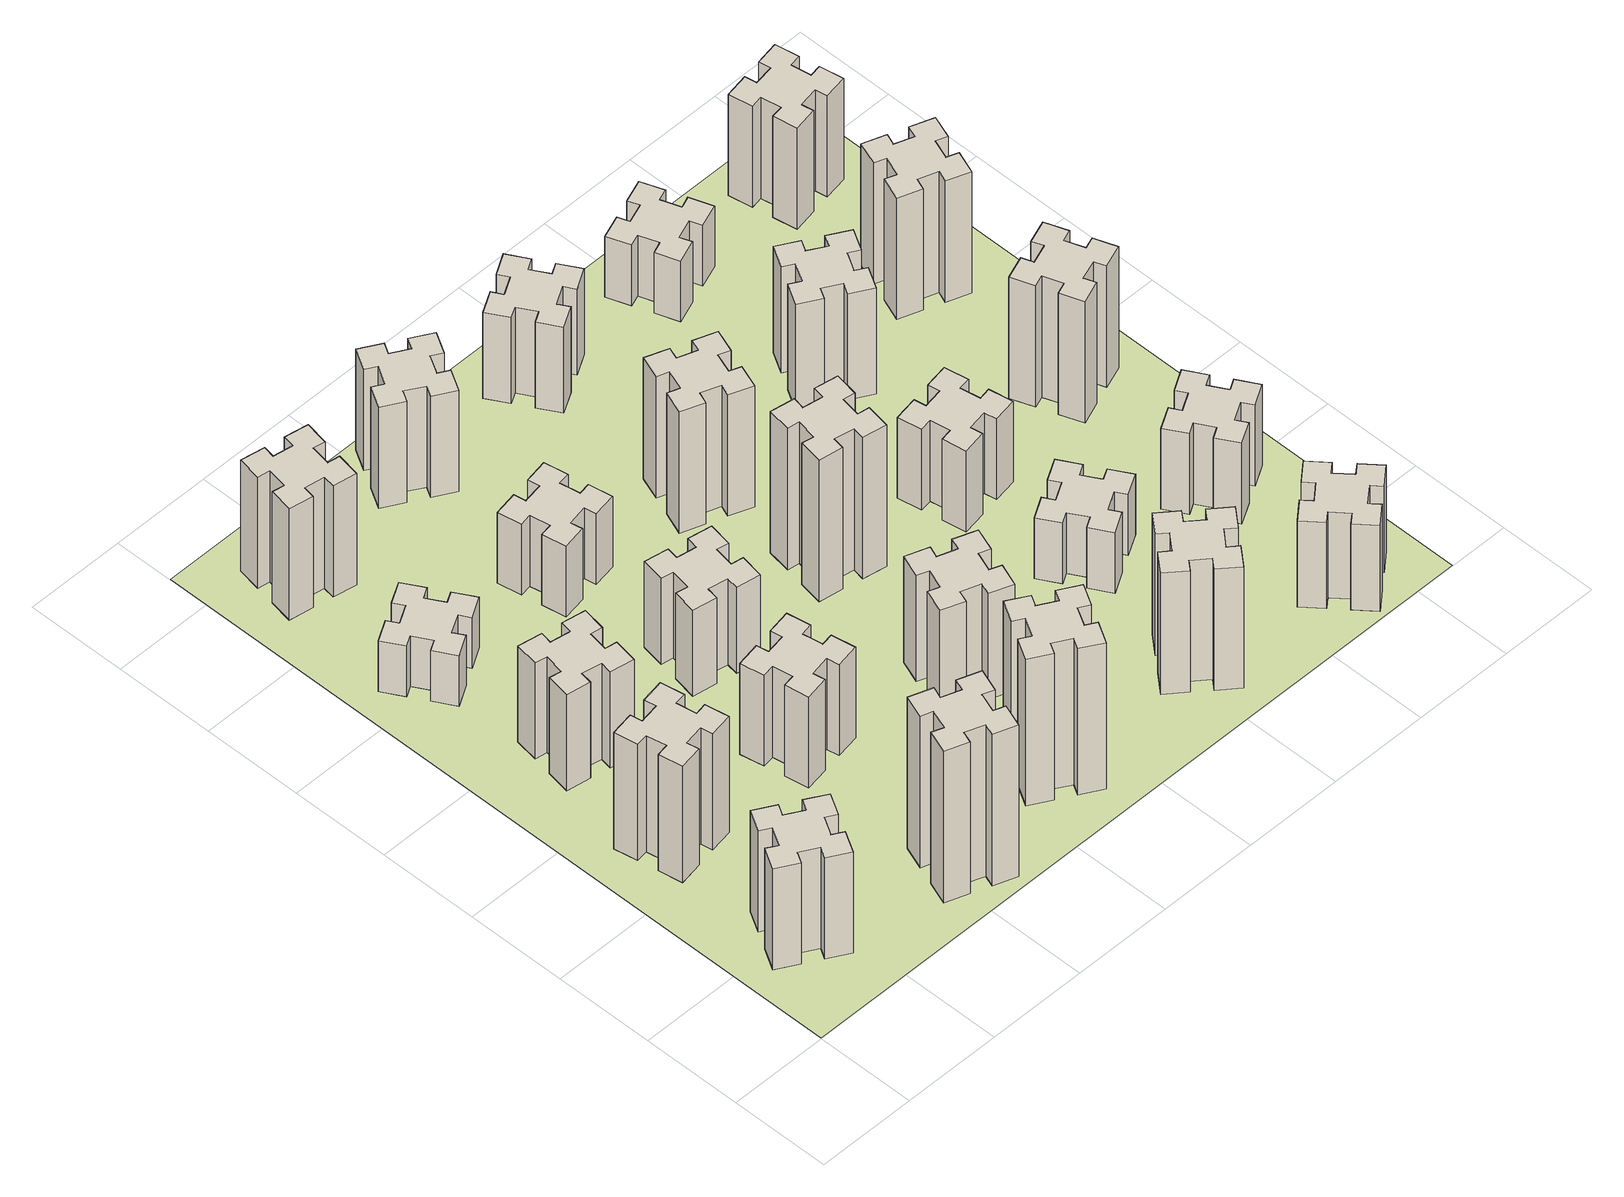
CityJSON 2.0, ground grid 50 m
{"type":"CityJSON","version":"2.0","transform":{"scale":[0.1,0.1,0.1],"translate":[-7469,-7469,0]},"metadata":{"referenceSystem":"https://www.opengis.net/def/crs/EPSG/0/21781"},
"CityObjects":{
"building1":{"type":"Building","attributes":{"class":"1000","function":"1000","usage":"1000","yearOfConstruction":2016,"roofType":"1000","measuredHeight":60,"storeysAboveGround":30,"storeysBelowGround":0},"geometry":[{"type":"Solid","lod":"1","boundaries":[[[[0,1,2,3,4,5,6,7,8,9,10,11,12,13,14,15,16,17,18,19]],[[17,16,20,21]],[[16,15,22,20]],[[15,14,23,22]],[[14,13,24,23]],[[13,12,25,24]],[[12,11,26,25]],[[11,10,27,26]],[[10,9,28,27]],[[9,8,29,28]],[[8,7,30,29]],[[7,6,31,30]],[[6,5,32,31]],[[5,4,33,32]],[[4,3,34,33]],[[3,2,35,34]],[[2,1,36,35]],[[1,0,37,36]],[[0,19,38,37]],[[19,18,39,38]],[[18,17,21,39]],[[24,25,26,27,28,29,30,31,32,33,34,35,36,37,38,39,21,20,22,23]]]]}]},
"building2":{"type":"Building","attributes":{"class":"1000","function":"1000","usage":"1000","yearOfConstruction":2016,"roofType":"1000","measuredHeight":69,"storeysAboveGround":30,"storeysBelowGround":0},"geometry":[{"type":"Solid","lod":"1","boundaries":[[[[40,41,42,43,44,45,46,47,48,49,50,51,52,53,54,55,56,57,58,59]],[[57,56,60,61]],[[56,55,62,60]],[[55,54,63,62]],[[54,53,64,63]],[[53,52,65,64]],[[52,51,66,65]],[[51,50,67,66]],[[50,49,68,67]],[[49,48,69,68]],[[48,47,70,69]],[[47,46,71,70]],[[46,45,72,71]],[[45,44,73,72]],[[44,43,74,73]],[[43,42,75,74]],[[42,41,76,75]],[[41,40,77,76]],[[40,59,78,77]],[[59,58,79,78]],[[58,57,61,79]],[[64,65,66,67,68,69,70,71,72,73,74,75,76,77,78,79,61,60,62,63]]]]}]},
"building3":{"type":"Building","attributes":{"class":"1000","function":"1000","usage":"1000","yearOfConstruction":2016,"roofType":"1000","measuredHeight":57,"storeysAboveGround":30,"storeysBelowGround":0},"geometry":[{"type":"Solid","lod":"1","boundaries":[[[[80,81,82,83,84,85,86,87,88,89,90,91,92,93,94,95,96,97,98,99]],[[97,96,100,101]],[[96,95,102,100]],[[95,94,103,102]],[[94,93,104,103]],[[93,92,105,104]],[[92,91,106,105]],[[91,90,107,106]],[[90,89,108,107]],[[89,88,109,108]],[[88,87,110,109]],[[87,86,111,110]],[[86,85,112,111]],[[85,84,113,112]],[[84,83,114,113]],[[83,82,115,114]],[[82,81,116,115]],[[81,80,117,116]],[[80,99,118,117]],[[99,98,119,118]],[[98,97,101,119]],[[104,105,106,107,108,109,110,111,112,113,114,115,116,117,118,119,101,100,102,103]]]]}]},
"building4":{"type":"Building","attributes":{"class":"1000","function":"1000","usage":"1000","yearOfConstruction":2016,"roofType":"1000","measuredHeight":30,"storeysAboveGround":30,"storeysBelowGround":0},"geometry":[{"type":"Solid","lod":"1","boundaries":[[[[120,121,122,123,124,125,126,127,128,129,130,131,132,133,134,135,136,137,138,139]],[[137,136,140,141]],[[136,135,142,140]],[[135,134,143,142]],[[134,133,144,143]],[[133,132,145,144]],[[132,131,146,145]],[[131,130,147,146]],[[130,129,148,147]],[[129,128,149,148]],[[128,127,150,149]],[[127,126,151,150]],[[126,125,152,151]],[[125,124,153,152]],[[124,123,154,153]],[[123,122,155,154]],[[122,121,156,155]],[[121,120,157,156]],[[120,139,158,157]],[[139,138,159,158]],[[138,137,141,159]],[[144,145,146,147,148,149,150,151,152,153,154,155,156,157,158,159,141,140,142,143]]]]}]},
"building5":{"type":"Building","attributes":{"class":"1000","function":"1000","usage":"1000","yearOfConstruction":2016,"roofType":"1000","measuredHeight":90,"storeysAboveGround":30,"storeysBelowGround":0},"geometry":[{"type":"Solid","lod":"1","boundaries":[[[[160,161,162,163,164,165,166,167,168,169,170,171,172,173,174,175,176,177,178,179]],[[177,176,180,181]],[[176,175,182,180]],[[175,174,183,182]],[[174,173,184,183]],[[173,172,185,184]],[[172,171,186,185]],[[171,170,187,186]],[[170,169,188,187]],[[169,168,189,188]],[[168,167,190,189]],[[167,166,191,190]],[[166,165,192,191]],[[165,164,193,192]],[[164,163,194,193]],[[163,162,195,194]],[[162,161,196,195]],[[161,160,197,196]],[[160,179,198,197]],[[179,178,199,198]],[[178,177,181,199]],[[184,185,186,187,188,189,190,191,192,193,194,195,196,197,198,199,181,180,182,183]]]]}]},
"building6":{"type":"Building","attributes":{"class":"1000","function":"1000","usage":"1000","yearOfConstruction":2016,"roofType":"1000","measuredHeight":66,"storeysAboveGround":30,"storeysBelowGround":0},"geometry":[{"type":"Solid","lod":"1","boundaries":[[[[200,201,202,203,204,205,206,207,208,209,210,211,212,213,214,215,216,217,218,219]],[[217,216,220,221]],[[216,215,222,220]],[[215,214,223,222]],[[214,213,224,223]],[[213,212,225,224]],[[212,211,226,225]],[[211,210,227,226]],[[210,209,228,227]],[[209,208,229,228]],[[208,207,230,229]],[[207,206,231,230]],[[206,205,232,231]],[[205,204,233,232]],[[204,203,234,233]],[[203,202,235,234]],[[202,201,236,235]],[[201,200,237,236]],[[200,219,238,237]],[[219,218,239,238]],[[218,217,221,239]],[[224,225,226,227,228,229,230,231,232,233,234,235,236,237,238,239,221,220,222,223]]]]}]},
"building7":{"type":"Building","attributes":{"class":"1000","function":"1000","usage":"1000","yearOfConstruction":2016,"roofType":"1000","measuredHeight":54,"storeysAboveGround":30,"storeysBelowGround":0},"geometry":[{"type":"Solid","lod":"1","boundaries":[[[[240,241,242,243,244,245,246,247,248,249,250,251,252,253,254,255,256,257,258,259]],[[257,256,260,261]],[[256,255,262,260]],[[255,254,263,262]],[[254,253,264,263]],[[253,252,265,264]],[[252,251,266,265]],[[251,250,267,266]],[[250,249,268,267]],[[249,248,269,268]],[[248,247,270,269]],[[247,246,271,270]],[[246,245,272,271]],[[245,244,273,272]],[[244,243,274,273]],[[243,242,275,274]],[[242,241,276,275]],[[241,240,277,276]],[[240,259,278,277]],[[259,258,279,278]],[[258,257,261,279]],[[264,265,266,267,268,269,270,271,272,273,274,275,276,277,278,279,261,260,262,263]]]]}]},
"building8":{"type":"Building","attributes":{"class":"1000","function":"1000","usage":"1000","yearOfConstruction":2016,"roofType":"1000","measuredHeight":51,"storeysAboveGround":30,"storeysBelowGround":0},"geometry":[{"type":"Solid","lod":"1","boundaries":[[[[280,281,282,283,284,285,286,287,288,289,290,291,292,293,294,295,296,297,298,299]],[[297,296,300,301]],[[296,295,302,300]],[[295,294,303,302]],[[294,293,304,303]],[[293,292,305,304]],[[292,291,306,305]],[[291,290,307,306]],[[290,289,308,307]],[[289,288,309,308]],[[288,287,310,309]],[[287,286,311,310]],[[286,285,312,311]],[[285,284,313,312]],[[284,283,314,313]],[[283,282,315,314]],[[282,281,316,315]],[[281,280,317,316]],[[280,299,318,317]],[[299,298,319,318]],[[298,297,301,319]],[[304,305,306,307,308,309,310,311,312,313,314,315,316,317,318,319,301,300,302,303]]]]}]},
"building9":{"type":"Building","attributes":{"class":"1000","function":"1000","usage":"1000","yearOfConstruction":2016,"roofType":"1000","measuredHeight":87,"storeysAboveGround":30,"storeysBelowGround":0},"geometry":[{"type":"Solid","lod":"1","boundaries":[[[[320,321,322,323,324,325,326,327,328,329,330,331,332,333,334,335,336,337,338,339]],[[337,336,340,341]],[[336,335,342,340]],[[335,334,343,342]],[[334,333,344,343]],[[333,332,345,344]],[[332,331,346,345]],[[331,330,347,346]],[[330,329,348,347]],[[329,328,349,348]],[[328,327,350,349]],[[327,326,351,350]],[[326,325,352,351]],[[325,324,353,352]],[[324,323,354,353]],[[323,322,355,354]],[[322,321,356,355]],[[321,320,357,356]],[[320,339,358,357]],[[339,338,359,358]],[[338,337,341,359]],[[344,345,346,347,348,349,350,351,352,353,354,355,356,357,358,359,341,340,342,343]]]]}]},
"building10":{"type":"Building","attributes":{"class":"1000","function":"1000","usage":"1000","yearOfConstruction":2016,"roofType":"1000","measuredHeight":42,"storeysAboveGround":30,"storeysBelowGround":0},"geometry":[{"type":"Solid","lod":"1","boundaries":[[[[360,361,362,363,364,365,366,367,368,369,370,371,372,373,374,375,376,377,378,379]],[[377,376,380,381]],[[376,375,382,380]],[[375,374,383,382]],[[374,373,384,383]],[[373,372,385,384]],[[372,371,386,385]],[[371,370,387,386]],[[370,369,388,387]],[[369,368,389,388]],[[368,367,390,389]],[[367,366,391,390]],[[366,365,392,391]],[[365,364,393,392]],[[364,363,394,393]],[[363,362,395,394]],[[362,361,396,395]],[[361,360,397,396]],[[360,379,398,397]],[[379,378,399,398]],[[378,377,381,399]],[[384,385,386,387,388,389,390,391,392,393,394,395,396,397,398,399,381,380,382,383]]]]}]},
"building11":{"type":"Building","attributes":{"class":"1000","function":"1000","usage":"1000","yearOfConstruction":2016,"roofType":"1000","measuredHeight":60,"storeysAboveGround":30,"storeysBelowGround":0},"geometry":[{"type":"Solid","lod":"1","boundaries":[[[[400,401,402,403,404,405,406,407,408,409,410,411,412,413,414,415,416,417,418,419]],[[417,416,420,421]],[[416,415,422,420]],[[415,414,423,422]],[[414,413,424,423]],[[413,412,425,424]],[[412,411,426,425]],[[411,410,427,426]],[[410,409,428,427]],[[409,408,429,428]],[[408,407,430,429]],[[407,406,431,430]],[[406,405,432,431]],[[405,404,433,432]],[[404,403,434,433]],[[403,402,435,434]],[[402,401,436,435]],[[401,400,437,436]],[[400,419,438,437]],[[419,418,439,438]],[[418,417,421,439]],[[424,425,426,427,428,429,430,431,432,433,434,435,436,437,438,439,421,420,422,423]]]]}]},
"building12":{"type":"Building","attributes":{"class":"1000","function":"1000","usage":"1000","yearOfConstruction":2016,"roofType":"1000","measuredHeight":63,"storeysAboveGround":30,"storeysBelowGround":0},"geometry":[{"type":"Solid","lod":"1","boundaries":[[[[440,441,442,443,444,445,446,447,448,449,450,451,452,453,454,455,456,457,458,459]],[[457,456,460,461]],[[456,455,462,460]],[[455,454,463,462]],[[454,453,464,463]],[[453,452,465,464]],[[452,451,466,465]],[[451,450,467,466]],[[450,449,468,467]],[[449,448,469,468]],[[448,447,470,469]],[[447,446,471,470]],[[446,445,472,471]],[[445,444,473,472]],[[444,443,474,473]],[[443,442,475,474]],[[442,441,476,475]],[[441,440,477,476]],[[440,459,478,477]],[[459,458,479,478]],[[458,457,461,479]],[[464,465,466,467,468,469,470,471,472,473,474,475,476,477,478,479,461,460,462,463]]]]}]},
"building13":{"type":"Building","attributes":{"class":"1000","function":"1000","usage":"1000","yearOfConstruction":2016,"roofType":"1000","measuredHeight":84,"storeysAboveGround":30,"storeysBelowGround":0},"geometry":[{"type":"Solid","lod":"1","boundaries":[[[[480,481,482,483,484,485,486,487,488,489,490,491,492,493,494,495,496,497,498,499]],[[497,496,500,501]],[[496,495,502,500]],[[495,494,503,502]],[[494,493,504,503]],[[493,492,505,504]],[[492,491,506,505]],[[491,490,507,506]],[[490,489,508,507]],[[489,488,509,508]],[[488,487,510,509]],[[487,486,511,510]],[[486,485,512,511]],[[485,484,513,512]],[[484,483,514,513]],[[483,482,515,514]],[[482,481,516,515]],[[481,480,517,516]],[[480,499,518,517]],[[499,498,519,518]],[[498,497,501,519]],[[504,505,506,507,508,509,510,511,512,513,514,515,516,517,518,519,501,500,502,503]]]]}]},
"building14":{"type":"Building","attributes":{"class":"1000","function":"1000","usage":"1000","yearOfConstruction":2016,"roofType":"1000","measuredHeight":72,"storeysAboveGround":30,"storeysBelowGround":0},"geometry":[{"type":"Solid","lod":"1","boundaries":[[[[520,521,522,523,524,525,526,527,528,529,530,531,532,533,534,535,536,537,538,539]],[[537,536,540,541]],[[536,535,542,540]],[[535,534,543,542]],[[534,533,544,543]],[[533,532,545,544]],[[532,531,546,545]],[[531,530,547,546]],[[530,529,548,547]],[[529,528,549,548]],[[528,527,550,549]],[[527,526,551,550]],[[526,525,552,551]],[[525,524,553,552]],[[524,523,554,553]],[[523,522,555,554]],[[522,521,556,555]],[[521,520,557,556]],[[520,539,558,557]],[[539,538,559,558]],[[538,537,541,559]],[[544,545,546,547,548,549,550,551,552,553,554,555,556,557,558,559,541,540,542,543]]]]}]},
"building15":{"type":"Building","attributes":{"class":"1000","function":"1000","usage":"1000","yearOfConstruction":2016,"roofType":"1000","measuredHeight":72,"storeysAboveGround":30,"storeysBelowGround":0},"geometry":[{"type":"Solid","lod":"1","boundaries":[[[[560,561,562,563,564,565,566,567,568,569,570,571,572,573,574,575,576,577,578,579]],[[577,576,580,581]],[[576,575,582,580]],[[575,574,583,582]],[[574,573,584,583]],[[573,572,585,584]],[[572,571,586,585]],[[571,570,587,586]],[[570,569,588,587]],[[569,568,589,588]],[[568,567,590,589]],[[567,566,591,590]],[[566,565,592,591]],[[565,564,593,592]],[[564,563,594,593]],[[563,562,595,594]],[[562,561,596,595]],[[561,560,597,596]],[[560,579,598,597]],[[579,578,599,598]],[[578,577,581,599]],[[584,585,586,587,588,589,590,591,592,593,594,595,596,597,598,599,581,580,582,583]]]]}]},
"building16":{"type":"Building","attributes":{"class":"1000","function":"1000","usage":"1000","yearOfConstruction":2016,"roofType":"1000","measuredHeight":51,"storeysAboveGround":30,"storeysBelowGround":0},"geometry":[{"type":"Solid","lod":"1","boundaries":[[[[600,601,602,603,604,605,606,607,608,609,610,611,612,613,614,615,616,617,618,619]],[[617,616,620,621]],[[616,615,622,620]],[[615,614,623,622]],[[614,613,624,623]],[[613,612,625,624]],[[612,611,626,625]],[[611,610,627,626]],[[610,609,628,627]],[[609,608,629,628]],[[608,607,630,629]],[[607,606,631,630]],[[606,605,632,631]],[[605,604,633,632]],[[604,603,634,633]],[[603,602,635,634]],[[602,601,636,635]],[[601,600,637,636]],[[600,619,638,637]],[[619,618,639,638]],[[618,617,621,639]],[[624,625,626,627,628,629,630,631,632,633,634,635,636,637,638,639,621,620,622,623]]]]}]},
"building17":{"type":"Building","attributes":{"class":"1000","function":"1000","usage":"1000","yearOfConstruction":2016,"roofType":"1000","measuredHeight":36,"storeysAboveGround":30,"storeysBelowGround":0},"geometry":[{"type":"Solid","lod":"1","boundaries":[[[[640,641,642,643,644,645,646,647,648,649,650,651,652,653,654,655,656,657,658,659]],[[657,656,660,661]],[[656,655,662,660]],[[655,654,663,662]],[[654,653,664,663]],[[653,652,665,664]],[[652,651,666,665]],[[651,650,667,666]],[[650,649,668,667]],[[649,648,669,668]],[[648,647,670,669]],[[647,646,671,670]],[[646,645,672,671]],[[645,644,673,672]],[[644,643,674,673]],[[643,642,675,674]],[[642,641,676,675]],[[641,640,677,676]],[[640,659,678,677]],[[659,658,679,678]],[[658,657,661,679]],[[664,665,666,667,668,669,670,671,672,673,674,675,676,677,678,679,661,660,662,663]]]]}]},
"building18":{"type":"Building","attributes":{"class":"1000","function":"1000","usage":"1000","yearOfConstruction":2016,"roofType":"1000","measuredHeight":48,"storeysAboveGround":30,"storeysBelowGround":0},"geometry":[{"type":"Solid","lod":"1","boundaries":[[[[680,681,682,683,684,685,686,687,688,689,690,691,692,693,694,695,696,697,698,699]],[[697,696,700,701]],[[696,695,702,700]],[[695,694,703,702]],[[694,693,704,703]],[[693,692,705,704]],[[692,691,706,705]],[[691,690,707,706]],[[690,689,708,707]],[[689,688,709,708]],[[688,687,710,709]],[[687,686,711,710]],[[686,685,712,711]],[[685,684,713,712]],[[684,683,714,713]],[[683,682,715,714]],[[682,681,716,715]],[[681,680,717,716]],[[680,699,718,717]],[[699,698,719,718]],[[698,697,701,719]],[[704,705,706,707,708,709,710,711,712,713,714,715,716,717,718,719,701,700,702,703]]]]}]},
"building19":{"type":"Building","attributes":{"class":"1000","function":"1000","usage":"1000","yearOfConstruction":2016,"roofType":"1000","measuredHeight":51,"storeysAboveGround":30,"storeysBelowGround":0},"geometry":[{"type":"Solid","lod":"1","boundaries":[[[[720,721,722,723,724,725,726,727,728,729,730,731,732,733,734,735,736,737,738,739]],[[737,736,740,741]],[[736,735,742,740]],[[735,734,743,742]],[[734,733,744,743]],[[733,732,745,744]],[[732,731,746,745]],[[731,730,747,746]],[[730,729,748,747]],[[729,728,749,748]],[[728,727,750,749]],[[727,726,751,750]],[[726,725,752,751]],[[725,724,753,752]],[[724,723,754,753]],[[723,722,755,754]],[[722,721,756,755]],[[721,720,757,756]],[[720,739,758,757]],[[739,738,759,758]],[[738,737,741,759]],[[744,745,746,747,748,749,750,751,752,753,754,755,756,757,758,759,741,740,742,743]]]]}]},
"building20":{"type":"Building","attributes":{"class":"1000","function":"1000","usage":"1000","yearOfConstruction":2016,"roofType":"1000","measuredHeight":63,"storeysAboveGround":30,"storeysBelowGround":0},"geometry":[{"type":"Solid","lod":"1","boundaries":[[[[760,761,762,763,764,765,766,767,768,769,770,771,772,773,774,775,776,777,778,779]],[[777,776,780,781]],[[776,775,782,780]],[[775,774,783,782]],[[774,773,784,783]],[[773,772,785,784]],[[772,771,786,785]],[[771,770,787,786]],[[770,769,788,787]],[[769,768,789,788]],[[768,767,790,789]],[[767,766,791,790]],[[766,765,792,791]],[[765,764,793,792]],[[764,763,794,793]],[[763,762,795,794]],[[762,761,796,795]],[[761,760,797,796]],[[760,779,798,797]],[[779,778,799,798]],[[778,777,781,799]],[[784,785,786,787,788,789,790,791,792,793,794,795,796,797,798,799,781,780,782,783]]]]}]},
"building21":{"type":"Building","attributes":{"class":"1000","function":"1000","usage":"1000","yearOfConstruction":2016,"roofType":"1000","measuredHeight":36,"storeysAboveGround":30,"storeysBelowGround":0},"geometry":[{"type":"Solid","lod":"1","boundaries":[[[[800,801,802,803,804,805,806,807,808,809,810,811,812,813,814,815,816,817,818,819]],[[817,816,820,821]],[[816,815,822,820]],[[815,814,823,822]],[[814,813,824,823]],[[813,812,825,824]],[[812,811,826,825]],[[811,810,827,826]],[[810,809,828,827]],[[809,808,829,828]],[[808,807,830,829]],[[807,806,831,830]],[[806,805,832,831]],[[805,804,833,832]],[[804,803,834,833]],[[803,802,835,834]],[[802,801,836,835]],[[801,800,837,836]],[[800,819,838,837]],[[819,818,839,838]],[[818,817,821,839]],[[824,825,826,827,828,829,830,831,832,833,834,835,836,837,838,839,821,820,822,823]]]]}]},
"building22":{"type":"Building","attributes":{"class":"1000","function":"1000","usage":"1000","yearOfConstruction":2016,"roofType":"1000","measuredHeight":48,"storeysAboveGround":30,"storeysBelowGround":0},"geometry":[{"type":"Solid","lod":"1","boundaries":[[[[840,841,842,843,844,845,846,847,848,849,850,851,852,853,854,855,856,857,858,859]],[[857,856,860,861]],[[856,855,862,860]],[[855,854,863,862]],[[854,853,864,863]],[[853,852,865,864]],[[852,851,866,865]],[[851,850,867,866]],[[850,849,868,867]],[[849,848,869,868]],[[848,847,870,869]],[[847,846,871,870]],[[846,845,872,871]],[[845,844,873,872]],[[844,843,874,873]],[[843,842,875,874]],[[842,841,876,875]],[[841,840,877,876]],[[840,859,878,877]],[[859,858,879,878]],[[858,857,861,879]],[[864,865,866,867,868,869,870,871,872,873,874,875,876,877,878,879,861,860,862,863]]]]}]},
"building23":{"type":"Building","attributes":{"class":"1000","function":"1000","usage":"1000","yearOfConstruction":2016,"roofType":"1000","measuredHeight":72,"storeysAboveGround":30,"storeysBelowGround":0},"geometry":[{"type":"Solid","lod":"1","boundaries":[[[[880,881,882,883,884,885,886,887,888,889,890,891,892,893,894,895,896,897,898,899]],[[897,896,900,901]],[[896,895,902,900]],[[895,894,903,902]],[[894,893,904,903]],[[893,892,905,904]],[[892,891,906,905]],[[891,890,907,906]],[[890,889,908,907]],[[889,888,909,908]],[[888,887,910,909]],[[887,886,911,910]],[[886,885,912,911]],[[885,884,913,912]],[[884,883,914,913]],[[883,882,915,914]],[[882,881,916,915]],[[881,880,917,916]],[[880,899,918,917]],[[899,898,919,918]],[[898,897,901,919]],[[904,905,906,907,908,909,910,911,912,913,914,915,916,917,918,919,901,900,902,903]]]]}]},
"building24":{"type":"Building","attributes":{"class":"1000","function":"1000","usage":"1000","yearOfConstruction":2016,"roofType":"1000","measuredHeight":72,"storeysAboveGround":30,"storeysBelowGround":0},"geometry":[{"type":"Solid","lod":"1","boundaries":[[[[920,921,922,923,924,925,926,927,928,929,930,931,932,933,934,935,936,937,938,939]],[[937,936,940,941]],[[936,935,942,940]],[[935,934,943,942]],[[934,933,944,943]],[[933,932,945,944]],[[932,931,946,945]],[[931,930,947,946]],[[930,929,948,947]],[[929,928,949,948]],[[928,927,950,949]],[[927,926,951,950]],[[926,925,952,951]],[[925,924,953,952]],[[924,923,954,953]],[[923,922,955,954]],[[922,921,956,955]],[[921,920,957,956]],[[920,939,958,957]],[[939,938,959,958]],[[938,937,941,959]],[[944,945,946,947,948,949,950,951,952,953,954,955,956,957,958,959,941,940,942,943]]]]}]},
"building25":{"type":"Building","attributes":{"class":"1000","function":"1000","usage":"1000","yearOfConstruction":2016,"roofType":"1000","measuredHeight":60,"storeysAboveGround":30,"storeysBelowGround":0},"geometry":[{"type":"Solid","lod":"1","boundaries":[[[[960,961,962,963,964,965,966,967,968,969,970,971,972,973,974,975,976,977,978,979]],[[977,976,980,981]],[[976,975,982,980]],[[975,974,983,982]],[[974,973,984,983]],[[973,972,985,984]],[[972,971,986,985]],[[971,970,987,986]],[[970,969,988,987]],[[969,968,989,988]],[[968,967,990,989]],[[967,966,991,990]],[[966,965,992,991]],[[965,964,993,992]],[[964,963,994,993]],[[963,962,995,994]],[[962,961,996,995]],[[961,960,997,996]],[[960,979,998,997]],[[979,978,999,998]],[[978,977,981,999]],[[984,985,986,987,988,989,990,991,992,993,994,995,996,997,998,999,981,980,982,983]]]]}]},
"landuse1":{"type":"LandUse","attributes":{"name":"plot1","function":"1010"},"geometry":[{"type":"MultiSurface","lod":"1","boundaries":[[[1000,1001,1002,1003]]]}]}
},
"vertices":[
[446,377,0],[496,464,0],[548,434,0],[608,538,0],[504,598,0],[474,546,0],[387,596,0],[417,648,0],[313,708,0],[253,604,0],[305,574,0],[255,487,0],[203,517,0],[143,413,0],[247,353,0],[277,405,0],[364,355,0],[334,303,0],[438,243,0],[498,347,0],[364,355,600],[334,303,600],[277,405,600],[247,353,600],[143,413,600],[203,517,600],[255,487,600],[305,574,600],[253,604,600],[313,708,600],[417,648,600],[387,596,600],[474,546,600],[504,598,600],[608,538,600],[548,434,600],[496,464,600],[446,377,600],[498,347,600],[438,243,600],
[492,1185,0],[475,1284,0],[534,1294,0],[513,1412,0],[395,1391,0],[405,1332,0],[307,1315,0],[297,1374,0],[178,1353,0],[199,1235,0],[258,1245,0],[276,1147,0],[217,1137,0],[237,1018,0],[356,1039,0],[345,1098,0],[444,1116,0],[454,1057,0],[572,1077,0],[551,1196,0],[444,1116,690],[454,1057,690],[345,1098,690],[356,1039,690],[237,1018,690],[217,1137,690],[276,1147,690],[258,1245,690],[199,1235,690],[178,1353,690],[297,1374,690],[307,1315,690],[405,1332,690],[395,1391,690],[513,1412,690],[534,1294,690],[475,1284,690],[492,1185,690],[551,1196,690],[572,1077,690],
[376,1924,0],[358,1825,0],[299,1836,0],[278,1717,0],[397,1697,0],[407,1756,0],[505,1738,0],[495,1679,0],[613,1658,0],[634,1777,0],[575,1787,0],[592,1885,0],[651,1875,0],[672,1993,0],[554,2014,0],[544,1955,0],[445,1972,0],[456,2031,0],[337,2052,0],[317,1934,0],[445,1972,570],[456,2031,570],[544,1955,570],[554,2014,570],[672,1993,570],[651,1875,570],[592,1885,570],[575,1787,570],[634,1777,570],[613,1658,570],[495,1679,570],[505,1738,570],[407,1756,570],[397,1697,570],[278,1717,570],[299,1836,570],[358,1825,570],[376,1924,570],[317,1934,570],[337,2052,570],
[496,2607,0],[446,2694,0],[498,2724,0],[438,2828,0],[334,2768,0],[364,2716,0],[277,2666,0],[247,2718,0],[143,2658,0],[203,2554,0],[255,2584,0],[305,2497,0],[253,2467,0],[313,2363,0],[417,2423,0],[387,2475,0],[474,2525,0],[504,2473,0],[608,2533,0],[548,2637,0],[474,2525,300],[504,2473,300],[387,2475,300],[417,2423,300],[313,2363,300],[253,2467,300],[305,2497,300],[255,2584,300],[203,2554,300],[143,2658,300],[247,2718,300],[277,2666,300],[364,2716,300],[334,2768,300],[438,2828,300],[498,2724,300],[446,2694,300],[496,2607,300],[548,2637,300],[608,2533,300],
[1029,360,0],[995,266,0],[939,287,0],[897,174,0],[1010,133,0],[1031,189,0],[1125,155,0],[1104,99,0],[1217,57,0],[1258,170,0],[1202,191,0],[1236,285,0],[1292,264,0],[1333,377,0],[1220,418,0],[1200,362,0],[1106,396,0],[1127,452,0],[1014,493,0],[973,380,0],[1106,396,900],[1127,452,900],[1200,362,900],[1220,418,900],[1333,377,900],[1292,264,900],[1236,285,900],[1202,191,900],[1258,170,900],[1217,57,900],[1104,99,900],[1125,155,900],[1031,189,900],[1010,133,900],[897,174,900],[939,287,900],[995,266,900],[1029,360,900],[973,380,900],[1014,493,900],
[475,3267,0],[492,3365,0],[551,3355,0],[572,3473,0],[454,3494,0],[444,3435,0],[345,3452,0],[356,3511,0],[237,3532,0],[217,3414,0],[276,3404,0],[258,3305,0],[199,3316,0],[178,3197,0],[297,3177,0],[307,3236,0],[405,3218,0],[395,3159,0],[513,3138,0],[534,3257,0],[405,3218,660],[395,3159,660],[307,3236,660],[297,3177,660],[178,3197,660],[199,3316,660],[258,3305,660],[276,3404,660],[217,3414,660],[237,3532,660],[356,3511,660],[345,3452,660],[444,3435,660],[454,3494,660],[572,3473,660],[551,3355,660],[492,3365,660],[475,3267,660],[534,3257,660],[513,3138,660],
[1232,1185,0],[1215,1284,0],[1274,1294,0],[1253,1412,0],[1135,1391,0],[1145,1332,0],[1047,1315,0],[1037,1374,0],[918,1353,0],[939,1235,0],[998,1245,0],[1016,1147,0],[957,1137,0],[977,1018,0],[1096,1039,0],[1085,1098,0],[1184,1116,0],[1194,1057,0],[1312,1077,0],[1291,1196,0],[1184,1116,540],[1194,1057,540],[1085,1098,540],[1096,1039,540],[977,1018,540],[957,1137,540],[1016,1147,540],[998,1245,540],[939,1235,540],[918,1353,540],[1037,1374,540],[1047,1315,540],[1145,1332,540],[1135,1391,540],[1253,1412,540],[1274,1294,540],[1215,1284,540],[1232,1185,540],[1291,1196,540],[1312,1077,540],
[1315,1787,0],[1332,1885,0],[1391,1875,0],[1412,1993,0],[1294,2014,0],[1284,1955,0],[1185,1972,0],[1196,2031,0],[1077,2052,0],[1057,1934,0],[1116,1924,0],[1098,1825,0],[1039,1836,0],[1018,1717,0],[1137,1697,0],[1147,1756,0],[1245,1738,0],[1235,1679,0],[1353,1658,0],[1374,1777,0],[1245,1738,510],[1235,1679,510],[1147,1756,510],[1137,1697,510],[1018,1717,510],[1039,1836,510],[1098,1825,510],[1116,1924,510],[1057,1934,510],[1077,2052,510],[1196,2031,510],[1185,1972,510],[1284,1955,510],[1294,2014,510],[1412,1993,510],[1391,1875,510],[1332,1885,510],[1315,1787,510],[1374,1777,510],[1353,1658,510],
[1657,305,0],[1744,255,0],[1714,203,0],[1818,143,0],[1878,247,0],[1826,277,0],[1876,364,0],[1928,334,0],[1988,438,0],[1884,498,0],[1854,446,0],[1767,496,0],[1797,548,0],[1693,608,0],[1633,504,0],[1685,474,0],[1635,387,0],[1583,417,0],[1523,313,0],[1627,253,0],[1635,387,870],[1583,417,870],[1685,474,870],[1633,504,870],[1693,608,870],[1797,548,870],[1767,496,870],[1854,446,870],[1884,498,870],[1988,438,870],[1928,334,870],[1876,364,870],[1826,277,870],[1878,247,870],[1818,143,870],[1714,203,870],[1744,255,870],[1657,305,870],[1627,253,870],[1523,313,870],
[1232,2565,0],[1215,2664,0],[1274,2674,0],[1253,2792,0],[1135,2771,0],[1145,2712,0],[1047,2695,0],[1037,2754,0],[918,2733,0],[939,2615,0],[998,2625,0],[1016,2527,0],[957,2517,0],[977,2398,0],[1096,2419,0],[1085,2478,0],[1184,2496,0],[1194,2437,0],[1312,2457,0],[1291,2576,0],[1184,2496,420],[1194,2437,420],[1085,2478,420],[1096,2419,420],[977,2398,420],[957,2517,420],[1016,2527,420],[998,2625,420],[939,2615,420],[918,2733,420],[1037,2754,420],[1047,2695,420],[1145,2712,420],[1135,2771,420],[1253,2792,420],[1274,2674,420],[1215,2664,420],[1232,2565,420],[1291,2576,420],[1312,2457,420],
[1045,3534,0],[995,3447,0],[943,3477,0],[883,3373,0],[987,3313,0],[1017,3365,0],[1104,3315,0],[1074,3263,0],[1178,3203,0],[1238,3307,0],[1186,3337,0],[1236,3424,0],[1288,3394,0],[1348,3498,0],[1244,3558,0],[1214,3506,0],[1127,3556,0],[1157,3608,0],[1053,3668,0],[993,3564,0],[1127,3556,600],[1157,3608,600],[1214,3506,600],[1244,3558,600],[1348,3498,600],[1288,3394,600],[1236,3424,600],[1186,3337,600],[1238,3307,600],[1178,3203,600],[1074,3263,600],[1104,3315,600],[1017,3365,600],[987,3313,600],[883,3373,600],[943,3477,600],[995,3447,600],[1045,3534,600],[993,3564,600],[1053,3668,600],
[1940,1102,0],[1846,1136,0],[1867,1192,0],[1754,1233,0],[1713,1120,0],[1769,1100,0],[1735,1006,0],[1679,1027,0],[1637,914,0],[1750,873,0],[1771,929,0],[1865,895,0],[1844,839,0],[1957,797,0],[1998,910,0],[1942,931,0],[1976,1025,0],[2032,1004,0],[2073,1117,0],[1960,1158,0],[1976,1025,630],[2032,1004,630],[1942,931,630],[1998,910,630],[1957,797,630],[1844,839,630],[1865,895,630],[1771,929,630],[1750,873,630],[1637,914,630],[1679,1027,630],[1735,1006,630],[1769,1100,630],[1713,1120,630],[1754,1233,630],[1867,1192,630],[1846,1136,630],[1940,1102,630],[1960,1158,630],[2073,1117,630],
[1856,1924,0],[1838,1825,0],[1779,1836,0],[1758,1717,0],[1877,1697,0],[1887,1756,0],[1985,1738,0],[1975,1679,0],[2093,1658,0],[2114,1777,0],[2055,1787,0],[2072,1885,0],[2131,1875,0],[2152,1993,0],[2034,2014,0],[2024,1955,0],[1925,1972,0],[1936,2031,0],[1817,2052,0],[1797,1934,0],[1925,1972,840],[1936,2031,840],[2024,1955,840],[2034,2014,840],[2152,1993,840],[2131,1875,840],[2072,1885,840],[2055,1787,840],[2114,1777,840],[2093,1658,840],[1975,1679,840],[1985,1738,840],[1887,1756,840],[1877,1697,840],[1758,1717,840],[1779,1836,840],[1838,1825,840],[1856,1924,840],[1797,1934,840],[1817,2052,840],
[1942,2411,0],[1976,2505,0],[2032,2484,0],[2073,2597,0],[1960,2638,0],[1940,2582,0],[1846,2616,0],[1867,2672,0],[1754,2713,0],[1713,2600,0],[1769,2580,0],[1735,2486,0],[1679,2507,0],[1637,2394,0],[1750,2353,0],[1771,2409,0],[1865,2375,0],[1844,2319,0],[1957,2277,0],[1998,2390,0],[1865,2375,720],[1844,2319,720],[1771,2409,720],[1750,2353,720],[1637,2394,720],[1679,2507,720],[1735,2486,720],[1769,2580,720],[1713,2600,720],[1754,2713,720],[1867,2672,720],[1846,2616,720],[1940,2582,720],[1960,2638,720],[2073,2597,720],[2032,2484,720],[1976,2505,720],[1942,2411,720],[1998,2390,720],[1957,2277,720],
[2486,323,0],[2563,259,0],[2524,213,0],[2616,136,0],[2693,228,0],[2647,266,0],[2712,343,0],[2758,304,0],[2835,396,0],[2743,473,0],[2704,427,0],[2628,492,0],[2666,538,0],[2574,615,0],[2497,523,0],[2543,484,0],[2479,408,0],[2433,446,0],[2356,354,0],[2448,277,0],[2479,408,720],[2433,446,720],[2543,484,720],[2497,523,720],[2574,615,720],[2666,538,720],[2628,492,720],[2704,427,720],[2743,473,720],[2835,396,720],[2758,304,720],[2712,343,720],[2647,266,720],[2693,228,720],[2616,136,720],[2524,213,720],[2563,259,720],[2486,323,720],[2448,277,720],[2356,354,720],
[1976,3447,0],[1926,3534,0],[1978,3564,0],[1918,3668,0],[1814,3608,0],[1844,3556,0],[1757,3506,0],[1727,3558,0],[1623,3498,0],[1683,3394,0],[1735,3424,0],[1785,3337,0],[1733,3307,0],[1793,3203,0],[1897,3263,0],[1867,3315,0],[1954,3365,0],[1984,3313,0],[2088,3373,0],[2028,3477,0],[1954,3365,510],[1984,3313,510],[1867,3315,510],[1897,3263,510],[1793,3203,510],[1733,3307,510],[1785,3337,510],[1735,3424,510],[1683,3394,510],[1623,3498,510],[1727,3558,510],[1757,3506,510],[1844,3556,510],[1814,3608,510],[1918,3668,510],[1978,3564,510],[1926,3534,510],[1976,3447,510],[2028,3477,510],[2088,3373,510],
[2575,1104,0],[2625,1017,0],[2573,987,0],[2633,883,0],[2737,943,0],[2707,995,0],[2794,1045,0],[2824,993,0],[2928,1053,0],[2868,1157,0],[2816,1127,0],[2766,1214,0],[2818,1244,0],[2758,1348,0],[2654,1288,0],[2684,1236,0],[2597,1186,0],[2567,1238,0],[2463,1178,0],[2523,1074,0],[2597,1186,360],[2567,1238,360],[2684,1236,360],[2654,1288,360],[2758,1348,360],[2818,1244,360],[2766,1214,360],[2816,1127,360],[2868,1157,360],[2928,1053,360],[2824,993,360],[2794,1045,360],[2707,995,360],[2737,943,360],[2633,883,360],[2573,987,360],[2625,1017,360],[2575,1104,360],[2523,1074,360],[2463,1178,360],
[2625,1872,0],[2527,1855,0],[2517,1914,0],[2398,1893,0],[2419,1775,0],[2478,1785,0],[2496,1687,0],[2437,1677,0],[2457,1558,0],[2576,1579,0],[2565,1638,0],[2664,1656,0],[2674,1597,0],[2792,1617,0],[2771,1736,0],[2712,1725,0],[2695,1824,0],[2754,1834,0],[2733,1952,0],[2615,1931,0],[2695,1824,480],[2754,1834,480],[2712,1725,480],[2771,1736,480],[2792,1617,480],[2674,1597,480],[2664,1656,480],[2565,1638,480],[2576,1579,480],[2457,1558,480],[2437,1677,480],[2496,1687,480],[2478,1785,480],[2419,1775,480],[2398,1893,480],[2517,1914,480],[2527,1855,480],[2625,1872,480],[2615,1931,480],[2733,1952,480],
[3368,159,0],[3444,223,0],[3483,177,0],[3575,254,0],[3498,346,0],[3452,308,0],[3387,384,0],[3433,423,0],[3356,515,0],[3264,438,0],[3303,392,0],[3226,327,0],[3188,373,0],[3096,296,0],[3173,204,0],[3219,243,0],[3283,166,0],[3237,128,0],[3314,36,0],[3406,113,0],[3283,166,510],[3237,128,510],[3219,243,510],[3173,204,510],[3096,296,510],[3188,373,510],[3226,327,510],[3303,392,510],[3264,438,510],[3356,515,510],[3433,423,510],[3387,384,510],[3452,308,510],[3498,346,510],[3575,254,510],[3483,177,510],[3444,223,510],[3368,159,510],[3406,113,510],[3314,36,510],
[2766,2497,0],[2816,2584,0],[2868,2554,0],[2928,2658,0],[2824,2718,0],[2794,2666,0],[2707,2716,0],[2737,2768,0],[2633,2828,0],[2573,2724,0],[2625,2694,0],[2575,2607,0],[2523,2637,0],[2463,2533,0],[2567,2473,0],[2597,2525,0],[2684,2475,0],[2654,2423,0],[2758,2363,0],[2818,2467,0],[2684,2475,630],[2654,2423,630],[2597,2525,630],[2567,2473,630],[2463,2533,630],[2523,2637,630],[2575,2607,630],[2625,2694,630],[2573,2724,630],[2633,2828,630],[2737,2768,630],[2707,2716,630],[2794,2666,630],[2824,2718,630],[2928,2658,630],[2868,2554,630],[2816,2584,630],[2766,2497,630],[2818,2467,630],[2758,2363,630],
[2605,3556,0],[2511,3522,0],[2490,3578,0],[2377,3537,0],[2419,3424,0],[2475,3445,0],[2509,3351,0],[2453,3330,0],[2494,3217,0],[2607,3259,0],[2586,3315,0],[2680,3349,0],[2700,3293,0],[2813,3334,0],[2772,3447,0],[2716,3426,0],[2682,3520,0],[2738,3540,0],[2697,3653,0],[2584,3612,0],[2682,3520,360],[2738,3540,360],[2716,3426,360],[2772,3447,360],[2813,3334,360],[2700,3293,360],[2680,3349,360],[2586,3315,360],[2607,3259,360],[2494,3217,360],[2453,3330,360],[2509,3351,360],[2475,3445,360],[2419,3424,360],[2377,3537,360],[2490,3578,360],[2511,3522,360],[2605,3556,360],[2584,3612,360],[2697,3653,360],
[3456,1027,0],[3406,1114,0],[3458,1144,0],[3398,1248,0],[3294,1188,0],[3324,1136,0],[3237,1086,0],[3207,1138,0],[3103,1078,0],[3163,974,0],[3215,1004,0],[3265,917,0],[3213,887,0],[3273,783,0],[3377,843,0],[3347,895,0],[3434,945,0],[3464,893,0],[3568,953,0],[3508,1057,0],[3434,945,480],[3464,893,480],[3347,895,480],[3377,843,480],[3273,783,480],[3213,887,480],[3265,917,480],[3215,1004,480],[3163,974,480],[3103,1078,480],[3207,1138,480],[3237,1086,480],[3324,1136,480],[3294,1188,480],[3398,1248,480],[3458,1144,480],[3406,1114,480],[3456,1027,480],[3508,1057,480],[3568,953,480],
[3215,1865,0],[3249,1771,0],[3193,1750,0],[3234,1637,0],[3347,1679,0],[3326,1735,0],[3420,1769,0],[3440,1713,0],[3553,1754,0],[3512,1867,0],[3456,1846,0],[3422,1940,0],[3478,1960,0],[3437,2073,0],[3324,2032,0],[3345,1976,0],[3251,1942,0],[3230,1998,0],[3117,1957,0],[3159,1844,0],[3251,1942,720],[3230,1998,720],[3345,1976,720],[3324,2032,720],[3437,2073,720],[3478,1960,720],[3422,1940,720],[3456,1846,720],[3512,1867,720],[3553,1754,720],[3440,1713,720],[3420,1769,720],[3326,1735,720],[3347,1679,720],[3234,1637,720],[3193,1750,720],[3249,1771,720],[3215,1865,720],[3159,1844,720],[3117,1957,720],
[3249,2780,0],[3215,2686,0],[3159,2707,0],[3117,2594,0],[3230,2553,0],[3251,2609,0],[3345,2575,0],[3324,2519,0],[3437,2477,0],[3478,2590,0],[3422,2611,0],[3456,2705,0],[3512,2684,0],[3553,2797,0],[3440,2838,0],[3420,2782,0],[3326,2816,0],[3347,2872,0],[3234,2913,0],[3193,2800,0],[3326,2816,720],[3347,2872,720],[3420,2782,720],[3440,2838,720],[3553,2797,720],[3512,2684,720],[3456,2705,720],[3422,2611,720],[3478,2590,720],[3437,2477,720],[3324,2519,720],[3345,2575,720],[3251,2609,720],[3230,2553,720],[3117,2594,720],[3159,2707,720],[3215,2686,720],[3249,2780,720],[3193,2800,720],[3234,2913,720],
[3305,3318,0],[3404,3336,0],[3414,3277,0],[3532,3297,0],[3511,3416,0],[3452,3405,0],[3435,3504,0],[3494,3514,0],[3473,3632,0],[3355,3611,0],[3365,3552,0],[3267,3535,0],[3257,3594,0],[3138,3573,0],[3159,3455,0],[3218,3465,0],[3236,3367,0],[3177,3357,0],[3197,3238,0],[3316,3259,0],[3236,3367,600],[3177,3357,600],[3218,3465,600],[3159,3455,600],[3138,3573,600],[3257,3594,600],[3267,3535,600],[3365,3552,600],[3355,3611,600],[3473,3632,600],[3494,3514,600],[3435,3504,600],[3452,3405,600],[3511,3416,600],[3532,3297,600],[3414,3277,600],[3404,3336,600],[3305,3318,600],[3316,3259,600],[3197,3238,600],
[5,3705,0],[3705,3705,0],[3705,5,0],[5,5,0]
]}
